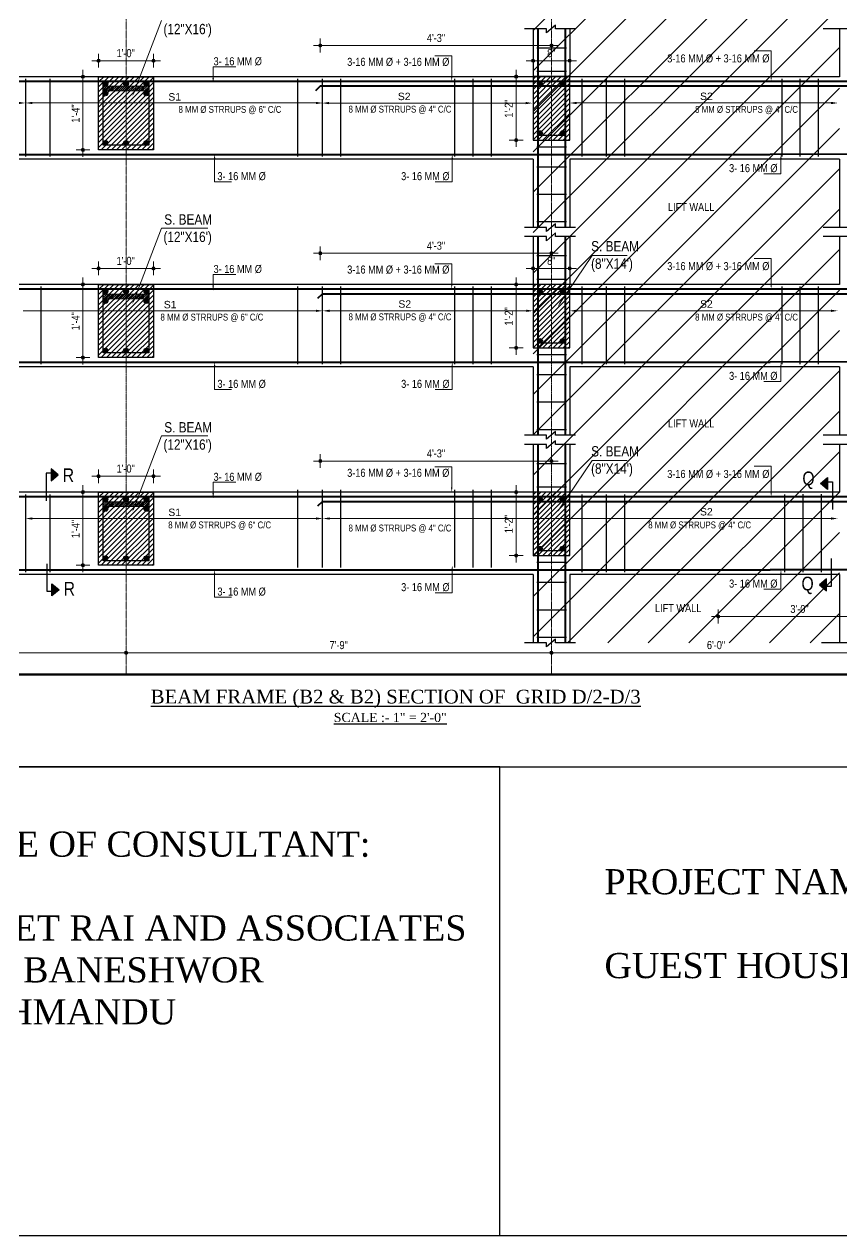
# Model space of a CAD drawing. Header units: inches. Extents: x 57837 to 133168, y 6972 to 27776.
# Drawn here: x 72345 to 73060, y 6972 to 8032 of the extents above; entities that cross this region are included whole.
import ezdxf

# ---------------------------------------------------------------- set-up
doc = ezdxf.new("R2010")
doc.units = ezdxf.units.IN
doc.header["$MEASUREMENT"] = 0
doc.linetypes.add('CENTER', pattern=[2, 1.25, -0.25, 0.25, -0.25])
doc.linetypes.add('CENTER2', pattern=[1.125, 0.75, -0.125, 0.125, -0.125])
for name, color, linetype, lineweight in [('CENTER', 9, 'CENTER', 5), ('DIM', 2, 'Continuous', 13), ('HACTH', 153, 'Continuous', 5), ('ROD', 1, 'Continuous', 40), ('STIRRUPS', 4, 'Continuous', 30)]:
    doc.layers.add(name, color=color, linetype=linetype, lineweight=lineweight)
doc.layers.add('text', color=255, linetype='Continuous')
doc.layers.add('walls', color=32, linetype='Continuous')
doc.styles.add('Arial', font='arial.ttf', dxfattribs={"height": 6.5})
doc.styles.get("Standard").update_dxf_attribs({"font": 'ARIALN.TTF', "height": 7})
doc.styles.add('style1', font='times.ttf', dxfattribs={"height": 8})

msp = doc.modelspace()

# ---------------------------------------------------------------- hatches: boundary and pattern name
at = {"lineweight": 13}
h = msp.add_hatch(color=256, dxfattribs=at)
edge = h.paths.add_edge_path()
edge.add_arc((72604.4, 8013.4), 1.42, 0, 360)
h = msp.add_hatch(color=256, dxfattribs=at)
edge = h.paths.add_edge_path()
edge.add_arc((72806.5, 8013.4), 1.42, 0, 360)
h = msp.add_hatch(color=256, dxfattribs=at)
edge = h.paths.add_edge_path()
edge.add_arc((72410.5, 8000.1), 1.42, 0, 360)
h = msp.add_hatch(color=256, dxfattribs=at)
edge = h.paths.add_edge_path()
edge.add_arc((72458.5, 8000.1), 1.42, 0, 360)
h = msp.add_hatch(color=256, dxfattribs=at)
edge = h.paths.add_edge_path()
edge.add_arc((72790.5, 8000.1), 1.42, 0, 360)
h = msp.add_hatch(color=256, dxfattribs=at)
edge = h.paths.add_edge_path()
edge.add_arc((72822.5, 8000.1), 1.42, 0, 360)
h = msp.add_hatch(color=256, dxfattribs=at)
edge = h.paths.add_edge_path()
edge.add_arc((72396.8, 7986.1), 1.42, 0, 360)
h = msp.add_hatch(color=256, dxfattribs=at)
edge = h.paths.add_edge_path()
edge.add_arc((72775.7, 7986.2), 1.42, 0, 360)
h = msp.add_hatch(color=256, dxfattribs=at)
edge = h.paths.add_edge_path()
edge.add_arc((72775.7, 7986.1), 1.42, 0, 360)
h = msp.add_hatch(color=256, dxfattribs=at)
edge = h.paths.add_edge_path()
edge.add_arc((72775.7, 7986.2), 1.42, 0, 360)
h = msp.add_hatch(color=256, dxfattribs=at)
edge = h.paths.add_edge_path()
edge.add_arc((72775.7, 7930.6), 1.42, 0, 360)
h = msp.add_hatch(color=256, dxfattribs=at)
edge = h.paths.add_edge_path()
edge.add_arc((72775.7, 7930.6), 1.42, 0, 360)
h = msp.add_hatch(color=256, dxfattribs=at)
edge = h.paths.add_edge_path()
edge.add_arc((72775.7, 7930.6), 1.42, 0, 360)
h = msp.add_hatch(color=256, dxfattribs=at)
edge = h.paths.add_edge_path()
edge.add_arc((72396.8, 7922.1), 1.42, 0, 360)
h = msp.add_hatch(color=256, dxfattribs=at)
edge = h.paths.add_edge_path()
edge.add_arc((72604.4, 7831.7), 1.42, 0, 360)
h = msp.add_hatch(color=256, dxfattribs=at)
edge = h.paths.add_edge_path()
edge.add_arc((72806.5, 7831.7), 1.42, 0, 360)
h = msp.add_hatch(color=256, dxfattribs=at)
edge = h.paths.add_edge_path()
edge.add_arc((72410.5, 7818.4), 1.42, 0, 360)
h = msp.add_hatch(color=256, dxfattribs=at)
edge = h.paths.add_edge_path()
edge.add_arc((72458.5, 7818.4), 1.42, 0, 360)
h = msp.add_hatch(color=256, dxfattribs=at)
edge = h.paths.add_edge_path()
edge.add_arc((72790.5, 7818.4), 1.42, 0, 360)
h = msp.add_hatch(color=256, dxfattribs=at)
edge = h.paths.add_edge_path()
edge.add_arc((72822.5, 7818.4), 1.42, 0, 360)
h = msp.add_hatch(color=256, dxfattribs=at)
edge = h.paths.add_edge_path()
edge.add_arc((72396.8, 7804.4), 1.42, 0, 360)
h = msp.add_hatch(color=256, dxfattribs=at)
edge = h.paths.add_edge_path()
edge.add_arc((72775.7, 7804.4), 1.42, 0, 360)
h = msp.add_hatch(color=256, dxfattribs=at)
edge = h.paths.add_edge_path()
edge.add_arc((72775.7, 7804.4), 1.42, 0, 360)
h = msp.add_hatch(color=256, dxfattribs=at)
edge = h.paths.add_edge_path()
edge.add_arc((72775.7, 7748.9), 1.42, 0, 360)
h = msp.add_hatch(color=256, dxfattribs=at)
edge = h.paths.add_edge_path()
edge.add_arc((72775.7, 7748.9), 1.42, 0, 360)
h = msp.add_hatch(color=256, dxfattribs=at)
edge = h.paths.add_edge_path()
edge.add_arc((72396.8, 7740.4), 1.42, 0, 360)
h = msp.add_hatch(color=256, dxfattribs=at)
edge = h.paths.add_edge_path()
edge.add_arc((72604.4, 7649.9), 1.42, 0, 360)
h = msp.add_hatch(color=256, dxfattribs=at)
edge = h.paths.add_edge_path()
edge.add_arc((72806.5, 7649.9), 1.42, 0, 360)
h = msp.add_hatch(color=256, dxfattribs=at)
edge = h.paths.add_edge_path()
edge.add_arc((72410.5, 7636.6), 1.42, 0, 360)
h = msp.add_hatch(color=256, dxfattribs=at)
edge = h.paths.add_edge_path()
edge.add_arc((72458.5, 7636.6), 1.42, 0, 360)
h = msp.add_hatch(color=256, dxfattribs=at)
edge = h.paths.add_edge_path()
edge.add_arc((72396.8, 7622.7), 1.42, 0, 360)
h = msp.add_hatch(color=256, dxfattribs=at)
edge = h.paths.add_edge_path()
edge.add_arc((72775.7, 7622.7), 1.42, 0, 360)
h = msp.add_hatch(color=256, dxfattribs=at)
edge = h.paths.add_edge_path()
edge.add_arc((72775.7, 7622.7), 1.42, 0, 360)
h = msp.add_hatch(color=256, dxfattribs=at)
edge = h.paths.add_edge_path()
edge.add_arc((72775.7, 7567.2), 1.42, 0, 360)
h = msp.add_hatch(color=256, dxfattribs=at)
edge = h.paths.add_edge_path()
edge.add_arc((72775.7, 7567.2), 1.42, 0, 360)
h = msp.add_hatch(color=256, dxfattribs=at)
edge = h.paths.add_edge_path()
edge.add_arc((72396.8, 7558.7), 1.42, 0, 360)
h = msp.add_hatch(color=256, dxfattribs=at)
edge = h.paths.add_edge_path()
edge.add_arc((72952.5, 7513.9), 1.42, 0, 360)
h = msp.add_hatch(color=256, dxfattribs=at)
edge = h.paths.add_edge_path()
edge.add_arc((72434.5, 7482.2), 1.42, 0, 360)
h = msp.add_hatch(color=256, dxfattribs=at)
edge = h.paths.add_edge_path()
edge.add_arc((72434.5, 7482.2), 1.42, 0, 360)
h = msp.add_hatch(color=256, dxfattribs=at)
edge = h.paths.add_edge_path()
edge.add_arc((72806.5, 7482.2), 1.42, 0, 360)
h = msp.add_hatch(color=256, dxfattribs=at)
edge = h.paths.add_edge_path()
edge.add_arc((72806.5, 7482.2), 1.42, 0, 360)
at = {"layer": 'HACTH'}
h = msp.add_hatch(color=1, dxfattribs=at)
edge = h.paths.add_edge_path()
edge.add_arc((72416.5, 7979.9), 2.08, 0, 360)
h = msp.add_hatch(color=1, dxfattribs=at)
edge = h.paths.add_edge_path()
edge.add_arc((72434.5, 7979.9), 2.08, 0, 360)
h = msp.add_hatch(color=1, dxfattribs=at)
edge = h.paths.add_edge_path()
edge.add_arc((72452.4, 7979.9), 2.08, 0, 360)
h = msp.add_hatch(color=1, dxfattribs=at)
edge = h.paths.add_edge_path()
edge.add_arc((72796.5, 7979.8), 2.08, 0, 360)
h = msp.add_hatch(color=1, dxfattribs=at)
edge = h.paths.add_edge_path()
edge.add_arc((72816.4, 7979.9), 2.08, 0, 360)
h = msp.add_hatch(color=1, dxfattribs=at)
edge = h.paths.add_edge_path()
edge.add_arc((72416.5, 7971.5), 2.08, 0, 360)
h = msp.add_hatch(color=1, dxfattribs=at)
edge = h.paths.add_edge_path()
edge.add_arc((72452.4, 7971.5), 2.08, 0, 360)
h = msp.add_hatch(color=1, dxfattribs=at)
edge = h.paths.add_edge_path()
edge.add_arc((72796.5, 7936.7), 2.08, 0, 360)
h = msp.add_hatch(color=1, dxfattribs=at)
edge = h.paths.add_edge_path()
edge.add_arc((72816.4, 7936.7), 2.08, 0, 360)
h = msp.add_hatch(color=1, dxfattribs=at)
edge = h.paths.add_edge_path()
edge.add_arc((72416.5, 7928.2), 2.08, 0, 360)
h = msp.add_hatch(color=1, dxfattribs=at)
edge = h.paths.add_edge_path()
edge.add_arc((72434.5, 7928.2), 2.08, 0, 360)
h = msp.add_hatch(color=1, dxfattribs=at)
edge = h.paths.add_edge_path()
edge.add_arc((72452.4, 7928.2), 2.08, 0, 360)
h = msp.add_hatch(color=1, dxfattribs=at)
edge = h.paths.add_edge_path()
edge.add_arc((72416.5, 7798.1), 2.08, 0, 360)
h = msp.add_hatch(color=1, dxfattribs=at)
edge = h.paths.add_edge_path()
edge.add_arc((72434.5, 7798.1), 2.08, 0, 360)
h = msp.add_hatch(color=1, dxfattribs=at)
edge = h.paths.add_edge_path()
edge.add_arc((72452.4, 7798.1), 2.08, 0, 360)
h = msp.add_hatch(color=1, dxfattribs=at)
edge = h.paths.add_edge_path()
edge.add_arc((72796.5, 7798.1), 2.08, 0, 360)
h = msp.add_hatch(color=1, dxfattribs=at)
edge = h.paths.add_edge_path()
edge.add_arc((72816.4, 7798.1), 2.08, 0, 360)
h = msp.add_hatch(color=1, dxfattribs=at)
edge = h.paths.add_edge_path()
edge.add_arc((72416.5, 7789.8), 2.08, 0, 360)
h = msp.add_hatch(color=1, dxfattribs=at)
edge = h.paths.add_edge_path()
edge.add_arc((72452.4, 7789.8), 2.08, 0, 360)
h = msp.add_hatch(color=1, dxfattribs=at)
edge = h.paths.add_edge_path()
edge.add_arc((72416.5, 7746.5), 2.08, 0, 360)
h = msp.add_hatch(color=1, dxfattribs=at)
edge = h.paths.add_edge_path()
edge.add_arc((72434.5, 7746.5), 2.08, 0, 360)
h = msp.add_hatch(color=1, dxfattribs=at)
edge = h.paths.add_edge_path()
edge.add_arc((72452.4, 7746.5), 2.08, 0, 360)
h = msp.add_hatch(color=1, dxfattribs=at)
edge = h.paths.add_edge_path()
edge.add_arc((72796.5, 7755), 2.08, 0, 360)
h = msp.add_hatch(color=1, dxfattribs=at)
edge = h.paths.add_edge_path()
edge.add_arc((72816.4, 7755), 2.08, 0, 360)
h = msp.add_hatch(color=1, dxfattribs=at)
edge = h.paths.add_edge_path()
edge.add_arc((72416.5, 7616.4), 2.08, 0, 360)
h = msp.add_hatch(color=1, dxfattribs=at)
edge = h.paths.add_edge_path()
edge.add_arc((72416.5, 7608), 2.08, 0, 360)
h = msp.add_hatch(color=1, dxfattribs=at)
edge = h.paths.add_edge_path()
edge.add_arc((72434.5, 7616.4), 2.08, 0, 360)
h = msp.add_hatch(color=1, dxfattribs=at)
edge = h.paths.add_edge_path()
edge.add_arc((72452.4, 7616.4), 2.08, 0, 360)
h = msp.add_hatch(color=1, dxfattribs=at)
edge = h.paths.add_edge_path()
edge.add_arc((72452.4, 7608), 2.08, 0, 360)
h = msp.add_hatch(color=1, dxfattribs=at)
edge = h.paths.add_edge_path()
edge.add_arc((72796.5, 7616.4), 2.08, 0, 360)
h = msp.add_hatch(color=1, dxfattribs=at)
edge = h.paths.add_edge_path()
edge.add_arc((72816.4, 7616.4), 2.08, 0, 360)
h = msp.add_hatch(color=1, dxfattribs=at)
edge = h.paths.add_edge_path()
edge.add_arc((72796.5, 7573.2), 2.08, 0, 360)
h = msp.add_hatch(color=1, dxfattribs=at)
edge = h.paths.add_edge_path()
edge.add_arc((72816.4, 7573.3), 2.08, 0, 360)
h = msp.add_hatch(color=1, dxfattribs=at)
edge = h.paths.add_edge_path()
edge.add_arc((72416.5, 7564.8), 2.08, 0, 360)
h = msp.add_hatch(color=1, dxfattribs=at)
edge = h.paths.add_edge_path()
edge.add_arc((72434.5, 7564.8), 2.08, 0, 360)
h = msp.add_hatch(color=1, dxfattribs=at)
edge = h.paths.add_edge_path()
edge.add_arc((72452.4, 7564.8), 2.08, 0, 360)
at = {"layer": 'text'}
for points in [[(72375.2, 7637.9), (72368.9, 7643.1), (72368.9, 7632.7)], [(73041.8, 7630.3), (73048, 7635.5), (73048, 7625.1)], [(73041, 7541.6), (73047.2, 7536.4), (73047.2, 7546.8)], [(72376, 7537.1), (72369.7, 7531.9), (72369.7, 7542.4)]]:
    msp.add_hatch(color=256, dxfattribs=at).paths.add_polyline_path(points)

# ---------------------------------------------------------------- linework, layer by layer
for p, q in [((72790.5, 8027.9), (72790.5, 7986.1)), ((72822.5, 8027.9), (72822.5, 7986.1)), ((73058.5, 8027.9), (73058.5, 7986.1)), ((73010.6, 7986.1), (72174.5, 7986.1)), ((72410.5, 7986.1), (72458.5, 7986.1)), ((72410.5, 7922.1), (72410.5, 7986.1)), ((72410.5, 7986.1), (72410.5, 7986.1)), ((72410.5, 7981.6), (72415, 7986.1)), ((72410.5, 7977.2), (72419.4, 7986.1)), ((72410.5, 7972.8), (72423.8, 7986.1)), ((72410.5, 7968.4), (72428.2, 7986.1)), ((72410.5, 7964), (72432.6, 7986.1)), ((72410.5, 7959.5), (72437.1, 7986.1)), ((72410.5, 7955.1), (72441.5, 7986.1)), ((72410.5, 7950.7), (72445.9, 7986.1)), ((72410.5, 7946.3), (72450.3, 7986.1)), ((72410.5, 7941.9), (72454.7, 7986.1)), ((72410.5, 7937.4), (72458.5, 7985.4)), ((72410.5, 7933), (72458.5, 7981)), ((72458.5, 7986.1), (72458.5, 7922.1)), ((72822.5, 7986.2), (72790.5, 7986.2)), ((72790.5, 7986.2), (72790.5, 7930.6)), ((72822.5, 7930.6), (72822.5, 7986.2)), ((73058.5, 7986.1), (73010.6, 7986.1)), ((72410.5, 7928.6), (72458.5, 7976.6)), ((72410.5, 7924.2), (72458.5, 7972.2)), ((72412.8, 7922.1), (72458.5, 7967.8)), ((72417.3, 7922.1), (72458.5, 7963.3)), ((72421.7, 7922.1), (72458.5, 7958.9)), ((72426.1, 7922.1), (72458.5, 7954.5)), ((72430.5, 7922.1), (72458.5, 7950.1)), ((72434.9, 7922.1), (72458.5, 7945.7)), ((72439.4, 7922.1), (72458.5, 7941.2)), ((72443.8, 7922.1), (72458.5, 7936.8)), ((72448.2, 7922.1), (72458.5, 7932.4)), ((72452.6, 7922.1), (72458.5, 7928)), ((72790.5, 7930.6), (72822.5, 7930.6)), ((72458.5, 7922.1), (72410.5, 7922.1)), ((72457, 7922.1), (72458.5, 7923.6)), ((72790.5, 7914.1), (72174.5, 7914.1)), ((72790.5, 7914.1), (72790.5, 7854.3)), ((73058.5, 7914.1), (72822.5, 7914.1)), ((72822.5, 7914.1), (72822.5, 7854.3)), ((73058.5, 7914.1), (73058.5, 7854.3)), ((72790.5, 7846.2), (72790.5, 7804.4)), ((72822.5, 7846.2), (72822.5, 7804.4)), ((73058.5, 7846.2), (73058.5, 7804.4)), ((72790.5, 7804.4), (72174.5, 7804.4)), ((72410.5, 7804.4), (72458.5, 7804.4)), ((72410.5, 7740.4), (72410.5, 7804.4)), ((72410.5, 7804.3), (72410.5, 7804.4)), ((72410.5, 7799.9), (72415, 7804.4)), ((72410.5, 7795.5), (72419.4, 7804.4)), ((72410.5, 7791.1), (72423.8, 7804.4)), ((72410.5, 7786.6), (72428.2, 7804.4)), ((72410.5, 7782.2), (72432.6, 7804.4)), ((72410.5, 7777.8), (72437.1, 7804.4)), ((72410.5, 7773.4), (72441.5, 7804.4)), ((72410.5, 7769), (72445.9, 7804.4)), ((72410.5, 7764.5), (72450.3, 7804.4)), ((72410.5, 7760.1), (72454.7, 7804.4)), ((72410.5, 7755.7), (72458.5, 7803.7)), ((72458.5, 7804.4), (72458.5, 7740.4)), ((72822.5, 7804.4), (72790.5, 7804.4)), ((72790.5, 7804.4), (72790.5, 7748.9)), ((73010.6, 7804.4), (72822.5, 7804.4)), ((72822.5, 7748.9), (72822.5, 7804.4)), ((73058.5, 7804.4), (73010.6, 7804.4)), ((72410.5, 7751.3), (72458.5, 7799.3)), ((72410.5, 7746.9), (72458.5, 7794.9)), ((72410.5, 7742.4), (72458.5, 7790.4)), ((72412.8, 7740.4), (72458.5, 7786)), ((72417.3, 7740.4), (72458.5, 7781.6)), ((72421.7, 7740.4), (72458.5, 7777.2)), ((72426.1, 7740.4), (72458.5, 7772.8)), ((72430.5, 7740.4), (72458.5, 7768.3)), ((72434.9, 7740.4), (72458.5, 7763.9)), ((72439.4, 7740.4), (72458.5, 7759.5)), ((72443.8, 7740.4), (72458.5, 7755.1)), ((72448.2, 7740.4), (72458.5, 7750.7)), ((72790.5, 7748.9), (72822.5, 7748.9)), ((72458.5, 7740.4), (72410.5, 7740.4)), ((72452.6, 7740.4), (72458.5, 7746.3)), ((72457, 7740.4), (72458.5, 7741.8)), ((72790.5, 7732.4), (72174.5, 7732.4)), ((72790.5, 7732.4), (72790.5, 7672.6)), ((73058.5, 7732.4), (72822.5, 7732.4)), ((72822.5, 7732.4), (72822.5, 7672.6)), ((73058.5, 7732.4), (73058.5, 7672.6)), ((72790.5, 7664.4), (72790.5, 7622.7)), ((72822.5, 7664.4), (72822.5, 7622.7)), ((73058.5, 7664.4), (73058.5, 7622.7)), ((73010.6, 7622.7), (72174.5, 7622.7)), ((72410.5, 7622.7), (72458.5, 7622.7)), ((72410.5, 7558.7), (72410.5, 7622.7)), ((72410.5, 7622.6), (72410.5, 7622.7)), ((72410.5, 7618.2), (72415, 7622.7)), ((72410.5, 7613.7), (72419.4, 7622.7)), ((72410.5, 7609.3), (72423.8, 7622.7)), ((72410.5, 7604.9), (72428.2, 7622.7)), ((72410.5, 7600.5), (72432.6, 7622.7)), ((72410.5, 7596.1), (72437.1, 7622.7)), ((72410.5, 7591.6), (72441.5, 7622.7)), ((72410.5, 7587.2), (72445.9, 7622.7)), ((72410.5, 7582.8), (72450.3, 7622.7)), ((72410.5, 7578.4), (72454.7, 7622.7)), ((72410.5, 7574), (72458.5, 7622)), ((72458.5, 7622.7), (72458.5, 7558.7)), ((72822.5, 7622.7), (72790.5, 7622.7)), ((72790.5, 7622.7), (72790.5, 7567.2)), ((72822.5, 7567.2), (72822.5, 7622.7)), ((73058.5, 7622.7), (73010.6, 7622.7)), ((72410.5, 7569.6), (72458.5, 7617.6)), ((72410.5, 7565.1), (72458.5, 7613.1)), ((72410.5, 7560.7), (72458.5, 7608.7)), ((72412.8, 7558.7), (72458.5, 7604.3)), ((72417.3, 7558.7), (72458.5, 7599.9)), ((72421.7, 7558.7), (72458.5, 7595.5)), ((72426.1, 7558.7), (72458.5, 7591)), ((72430.5, 7558.7), (72458.5, 7586.6)), ((72434.9, 7558.7), (72458.5, 7582.2)), ((72439.4, 7558.7), (72458.5, 7577.8)), ((72443.8, 7558.7), (72458.5, 7573.4)), ((72448.2, 7558.7), (72458.5, 7568.9)), ((72790.5, 7567.2), (72822.5, 7567.2)), ((72458.5, 7558.7), (72410.5, 7558.7)), ((72452.6, 7558.7), (72458.5, 7564.5)), ((72457, 7558.7), (72458.5, 7560.1)), ((72790.5, 7550.7), (72174.5, 7550.7)), ((72790.5, 7550.7), (72790.5, 7490.8)), ((73058.5, 7550.7), (72822.5, 7550.7)), ((72822.5, 7550.7), (72822.5, 7490.8)), ((73058.5, 7550.7), (73058.5, 7490.8)), ((71677.3, 7382.5), (73844.2, 7382.5)), ((72761.3, 7382.5), (72211.7, 7382.5)), ((72761.3, 6972.2), (72761.3, 7382.5))]:
    msp.add_line(p, q)
at = {"lineweight": 13}
for p, q in [((72610.4, 8013.4), (72598.4, 8013.4)), ((72604.4, 8007.4), (72604.4, 8019.4)), ((72800.5, 8013.4), (72812.5, 8013.4)), ((72806.5, 8019.4), (72806.5, 8007.4)), ((72410.5, 7994.1), (72410.5, 8006.1)), ((72458.5, 8006.1), (72458.5, 7994.1)), ((72790.5, 7994.1), (72790.5, 8006.1)), ((72822.5, 8006.1), (72822.5, 7994.1)), ((72396.8, 7980.1), (72396.8, 7992.1)), ((72416.5, 8000.1), (72404.5, 8000.1)), ((72452.5, 8000.1), (72464.5, 8000.1)), ((72775.7, 7980.2), (72775.7, 7992.2)), ((72775.7, 7980.2), (72775.7, 7992.2)), ((72775.7, 7980.1), (72775.7, 7992.1)), ((72796.5, 8000.1), (72784.5, 8000.1)), ((72816.5, 8000.1), (72828.5, 8000.1)), ((72390.8, 7986.1), (72402.8, 7986.1)), ((72769.7, 7986.2), (72781.7, 7986.2)), ((72769.7, 7986.2), (72781.7, 7986.2)), ((72769.7, 7986.1), (72781.7, 7986.1)), ((72396.8, 7928.1), (72396.8, 7916.1)), ((72781.7, 7930.6), (72769.7, 7930.6)), ((72781.7, 7930.6), (72769.7, 7930.6)), ((72781.7, 7930.6), (72769.7, 7930.6)), ((72775.7, 7936.6), (72775.7, 7924.6)), ((72775.7, 7936.6), (72775.7, 7924.6)), ((72775.7, 7936.6), (72775.7, 7924.6)), ((72402.8, 7922.1), (72390.8, 7922.1)), ((72604.4, 7825.7), (72604.4, 7837.7)), ((72806.5, 7837.7), (72806.5, 7825.7)), ((72410.5, 7812.4), (72410.5, 7824.4)), ((72458.5, 7824.4), (72458.5, 7812.4)), ((72610.4, 7831.7), (72598.4, 7831.7)), ((72790.5, 7812.4), (72790.5, 7824.4)), ((72800.5, 7831.7), (72812.5, 7831.7)), ((72822.5, 7824.4), (72822.5, 7812.4)), ((72416.5, 7818.4), (72404.5, 7818.4)), ((72452.5, 7818.4), (72464.5, 7818.4)), ((72796.5, 7818.4), (72784.5, 7818.4)), ((72816.5, 7818.4), (72828.5, 7818.4)), ((72390.8, 7804.4), (72402.8, 7804.4)), ((72396.8, 7798.4), (72396.8, 7810.4)), ((72769.7, 7804.4), (72781.7, 7804.4)), ((72769.7, 7804.4), (72781.7, 7804.4)), ((72775.7, 7798.4), (72775.7, 7810.4)), ((72775.7, 7798.4), (72775.7, 7810.4)), ((72781.7, 7748.9), (72769.7, 7748.9)), ((72781.7, 7748.9), (72769.7, 7748.9)), ((72775.7, 7754.9), (72775.7, 7742.9)), ((72775.7, 7754.9), (72775.7, 7742.9)), ((72402.8, 7740.4), (72390.8, 7740.4)), ((72396.8, 7746.4), (72396.8, 7734.4)), ((72604.4, 7643.9), (72604.4, 7655.9)), ((72806.5, 7655.9), (72806.5, 7643.9)), ((72410.5, 7630.6), (72410.5, 7642.6)), ((72458.5, 7642.6), (72458.5, 7630.6)), ((72610.4, 7649.9), (72598.4, 7649.9)), ((72800.5, 7649.9), (72812.5, 7649.9)), ((72416.5, 7636.6), (72404.5, 7636.6)), ((72452.5, 7636.6), (72464.5, 7636.6)), ((72390.8, 7622.7), (72402.8, 7622.7)), ((72396.8, 7616.7), (72396.8, 7628.7)), ((72769.7, 7622.7), (72781.7, 7622.7)), ((72769.7, 7622.7), (72781.7, 7622.7)), ((72775.7, 7616.7), (72775.7, 7628.7)), ((72775.7, 7616.7), (72775.7, 7628.7)), ((72781.7, 7567.2), (72769.7, 7567.2)), ((72781.7, 7567.2), (72769.7, 7567.2)), ((72775.7, 7573.2), (72775.7, 7561.2)), ((72775.7, 7573.2), (72775.7, 7561.2)), ((72402.8, 7558.7), (72390.8, 7558.7)), ((72396.8, 7564.7), (72396.8, 7552.7)), ((72952.5, 7507.9), (72952.5, 7519.9)), ((72958.5, 7513.9), (72946.5, 7513.9)), ((72440.5, 7482.2), (72428.5, 7482.2)), ((72428.5, 7482.2), (72440.5, 7482.2)), ((72434.5, 7476.2), (72434.5, 7488.2)), ((72434.5, 7488.2), (72434.5, 7476.2)), ((72812.5, 7482.2), (72800.5, 7482.2)), ((72800.5, 7482.2), (72812.5, 7482.2)), ((72806.5, 7476.2), (72806.5, 7488.2)), ((72806.5, 7488.2), (72806.5, 7476.2))]:
    msp.add_line(p, q, dxfattribs=at)
at = {"color": 6, "lineweight": 53}
msp.add_line((71991.8, 7463.1), (73413.8, 7463.1), dxfattribs=at)
at = {"color": 1}
msp.add_line((73844.2, 6972.2), (71677.3, 6972.2), dxfattribs=at)
at = {"lineweight": 13}
for centre in [(72604.4, 8013.4), (72806.5, 8013.4), (72410.5, 8000.1), (72458.5, 8000.1), (72790.5, 8000.1), (72822.5, 8000.1), (72396.8, 7986.1), (72775.7, 7986.2), (72775.7, 7986.1), (72775.7, 7986.2), (72775.7, 7930.6), (72775.7, 7930.6), (72775.7, 7930.6), (72396.8, 7922.1), (72604.4, 7831.7), (72806.5, 7831.7), (72410.5, 7818.4), (72458.5, 7818.4), (72790.5, 7818.4), (72822.5, 7818.4), (72396.8, 7804.4), (72775.7, 7804.4), (72775.7, 7804.4), (72775.7, 7748.9), (72775.7, 7748.9), (72396.8, 7740.4), (72604.4, 7649.9), (72806.5, 7649.9), (72410.5, 7636.6), (72458.5, 7636.6), (72396.8, 7622.7), (72775.7, 7622.7), (72775.7, 7622.7), (72775.7, 7567.2), (72775.7, 7567.2), (72396.8, 7558.7), (72952.5, 7513.9), (72434.5, 7482.2), (72434.5, 7482.2), (72806.5, 7482.2), (72806.5, 7482.2)]:
    msp.add_circle(centre, 1.42, dxfattribs=at)
at = {"layer": 'CENTER', "linetype": 'CENTER2', "lineweight": 5}
for p, q in [((72806.5, 7463.1), (72806.5, 8951.3)), ((72806.5, 7463.1), (72806.5, 8951.3)), ((72434.5, 8933.1), (72434.5, 7463.1))]:
    msp.add_line(p, q, dxfattribs=at)
at = {"layer": 'DIM', "lineweight": 13}
for p, q in [((72441.5, 7972.8), (72465.6, 8035.4)), ((72510.7, 7985), (72510.7, 7994.8)), ((72510.7, 7994.8), (72530.6, 7994.8)), ((72441.5, 7791), (72465.6, 7853.7)), ((72465.6, 7853.7), (72506.1, 7853.7)), ((72814.3, 7788.3), (72842.2, 7829.8)), ((72842.2, 7829.8), (72872.7, 7829.8)), ((72510.7, 7803.3), (72510.7, 7813)), ((72510.7, 7813), (72530.6, 7813)), ((72441.5, 7609.3), (72465.6, 7672)), ((72465.6, 7672), (72506.1, 7672)), ((72814.3, 7608.9), (72842.2, 7650.5)), ((72842.2, 7650.5), (72872.7, 7650.5)), ((72510.7, 7621.6), (72510.7, 7631.3)), ((72510.7, 7631.3), (72530.6, 7631.3))]:
    msp.add_line(p, q, dxfattribs=at)
at = {"layer": 'DIM'}
for p, q in [((72608.4, 8013.4), (72802.5, 8013.4)), ((72414.5, 8000.1), (72454.5, 8000.1)), ((72794.5, 8000.1), (72818.5, 8000.1)), ((72396.8, 7982.1), (72396.8, 7926.1)), ((72775.7, 7982.2), (72775.7, 7934.6)), ((72775.7, 7982.2), (72775.7, 7934.6)), ((72775.7, 7982.1), (72775.7, 7934.6)), ((72608.4, 7831.7), (72802.5, 7831.7)), ((72414.5, 7818.4), (72454.5, 7818.4)), ((72794.5, 7818.4), (72818.5, 7818.4)), ((72396.8, 7800.4), (72396.8, 7744.4)), ((72775.7, 7800.4), (72775.7, 7752.9)), ((72775.7, 7800.4), (72775.7, 7752.9)), ((72608.4, 7649.9), (72802.5, 7649.9)), ((72414.5, 7636.6), (72454.5, 7636.6)), ((72396.8, 7618.7), (72396.8, 7562.7)), ((72775.7, 7618.7), (72775.7, 7571.2)), ((72775.7, 7618.7), (72775.7, 7571.2)), ((73090.5, 7513.9), (72956.5, 7513.9)), ((72142.5, 7482.2), (72430.5, 7482.2)), ((72438.5, 7482.2), (72802.5, 7482.2)), ((73090.5, 7482.2), (72810.5, 7482.2))]:
    msp.add_line(p, q, dxfattribs=at)
at = {"layer": 'DIM', "ltscale": 3}
for p, q in [((72719.3, 8004.3), (72704.5, 8004.3)), ((72719.3, 7986.3), (72719.3, 8004.3)), ((73007.3, 7914.2), (73007.3, 7901.2)), ((73007.3, 7901.2), (72992.4, 7901.2)), ((72719.3, 7822.5), (72704.5, 7822.5)), ((72719.3, 7804.5), (72719.3, 7822.5)), ((73007.3, 7732.4), (73007.3, 7719.4)), ((73007.3, 7719.4), (72992.4, 7719.4)), ((72719.3, 7644.8), (72704.5, 7644.8)), ((72719.3, 7626.8), (72719.3, 7644.8)), ((73007.3, 7550.7), (73007.3, 7537.7)), ((73007.3, 7537.7), (72992.4, 7537.7))]:
    msp.add_line(p, q, dxfattribs=at)
at = {"layer": 'DIM', "ltscale": 3, "extrusion": (0, 0, -1)}
for p, q in [((72998.7, 8008.8), (72983.9, 8008.8)), ((72998.7, 7986.3), (72998.7, 8008.8)), ((72511.9, 7914.2), (72511.9, 7894.2)), ((72719.8, 7914.2), (72719.8, 7894.2)), ((72511.9, 7894.2), (72526.8, 7894.2)), ((72719.8, 7894.2), (72704.9, 7894.2)), ((72998.7, 7827), (72983.9, 7827)), ((72998.7, 7804.5), (72998.7, 7827)), ((72511.9, 7732.4), (72511.9, 7712.4)), ((72719.8, 7732.4), (72719.8, 7712.4)), ((72511.9, 7712.4), (72526.8, 7712.4)), ((72719.8, 7712.4), (72704.9, 7712.4)), ((72998.7, 7645.3), (72983.9, 7645.3)), ((72998.7, 7622.8), (72998.7, 7645.3)), ((72511.9, 7550.7), (72511.9, 7530.7)), ((72719.8, 7554.7), (72719.8, 7534.7)), ((72511.9, 7530.7), (72526.8, 7530.7)), ((72719.8, 7534.7), (72704.9, 7534.7))]:
    msp.add_line(p, q, dxfattribs=at)
at = {"layer": 'DIM', "lineweight": 9}
for p, q in [((72600.5, 7963.1), (72352.5, 7963.1)), ((72784, 7963), (72612, 7963)), ((73051.1, 7963.1), (72828.5, 7963.1)), ((72600.5, 7781.3), (72344.5, 7781.3)), ((72784.5, 7781.3), (72612.5, 7781.3)), ((73051.1, 7781.3), (72828.5, 7781.3)), ((72600.5, 7599.6), (72352.5, 7599.6)), ((73051.1, 7599.6), (72612.5, 7599.6))]:
    msp.add_line(p, q, dxfattribs=at)
at = {"layer": 'DIM', "lineweight": 13}
for points in [[(72511.4, 7985), (72510.7, 7981), (72510, 7985)], [(72442.1, 7972.5), (72440.1, 7969), (72440.9, 7973)], [(72511.4, 7803.3), (72510.7, 7799.3), (72510, 7803.3)], [(72442.1, 7790.8), (72440.1, 7787.3), (72440.9, 7791.3)], [(72814.8, 7787.9), (72812.1, 7784.9), (72813.7, 7788.6)], [(72511.4, 7621.6), (72510.7, 7617.6), (72510, 7621.6)], [(72442.1, 7609.1), (72440.1, 7605.6), (72440.9, 7609.5)], [(72814.8, 7608.5), (72812.1, 7605.6), (72813.7, 7609.3)]]:
    msp.add_solid(points, dxfattribs=at)
at = {"layer": 'DIM', "ltscale": 3}
for points in [[(72720, 7986.3), (72719.3, 7982.3), (72718.7, 7986.3)], [(73006.6, 7914.2), (73007.3, 7918.2), (73007.9, 7914.2)], [(72720, 7804.5), (72719.3, 7800.5), (72718.7, 7804.5)], [(73006.6, 7732.4), (73007.3, 7736.4), (73007.9, 7732.4)], [(72720, 7626.8), (72719.3, 7622.8), (72718.7, 7626.8)], [(73006.6, 7550.7), (73007.3, 7554.7), (73007.9, 7550.7)]]:
    msp.add_solid(points, dxfattribs=at)
at = {"layer": 'DIM', "ltscale": 3, "extrusion": (0, 0, -1)}
for points in [[(-72998, 7986.3), (-72998.7, 7982.3), (-72999.4, 7986.3)], [(-72512.6, 7914.2), (-72512, 7918.2), (-72511.3, 7914.2)], [(-72720.4, 7914.2), (-72719.8, 7918.2), (-72719.1, 7914.2)], [(-72998, 7804.5), (-72998.7, 7800.5), (-72999.4, 7804.5)], [(-72512.6, 7732.4), (-72512, 7736.4), (-72511.3, 7732.4)], [(-72720.4, 7732.4), (-72719.8, 7736.4), (-72719.1, 7732.4)], [(-72998, 7622.8), (-72998.7, 7618.8), (-72999.4, 7622.8)], [(-72720.4, 7554.7), (-72719.8, 7558.7), (-72719.1, 7554.7)], [(-72512.6, 7550.7), (-72512, 7554.7), (-72511.3, 7550.7)]]:
    msp.add_solid(points, dxfattribs=at)
at = {"layer": 'DIM'}
for points in [[(72340.5, 7964.1), (72340.5, 7962.1), (72346.5, 7963.1)], [(72352.5, 7964.1), (72352.5, 7962.1), (72346.5, 7963.1)], [(72600.5, 7964.1), (72600.5, 7962.1), (72606.5, 7963.1)], [(72612, 7964), (72612, 7962), (72606, 7963)], [(72784, 7964), (72784, 7962), (72790, 7963)], [(72828.5, 7964.1), (72828.5, 7962.1), (72822.5, 7963.1)], [(73051.1, 7964.1), (73051.1, 7962.1), (73057.1, 7963.1)], [(72600.5, 7782.3), (72600.5, 7780.3), (72606.5, 7781.3)], [(72612.5, 7782.3), (72612.5, 7780.3), (72606.5, 7781.3)], [(72784.5, 7782.3), (72784.5, 7780.3), (72790.5, 7781.3)], [(72828.5, 7782.3), (72828.5, 7780.3), (72822.5, 7781.3)], [(73051.1, 7782.3), (73051.1, 7780.3), (73057.1, 7781.3)], [(72352.5, 7600.6), (72352.5, 7598.6), (72346.5, 7599.6)], [(72600.5, 7600.6), (72600.5, 7598.6), (72606.5, 7599.6)], [(72612.5, 7600.6), (72612.5, 7598.6), (72606.5, 7599.6)], [(73051.1, 7600.6), (73051.1, 7598.6), (73057.1, 7599.6)]]:
    msp.add_solid(points, dxfattribs=at)
at = {"layer": 'HACTH'}
for p, q in [((72790.5, 8026.4), (73058.5, 8294.4)), ((72790.5, 7991.1), (73058.5, 8259.1)), ((72790.5, 7955.7), (73058.5, 8223.7)), ((72790.5, 7920.4), (73058.5, 8188.4)), ((72790.5, 7885), (73058.5, 8153)), ((72790.5, 7849.7), (73058.5, 8117.7)), ((72790.5, 7814.3), (73058.5, 8082.3)), ((72790.5, 7778.9), (73058.5, 8046.9)), ((72790.5, 7743.6), (73058.5, 8011.6)), ((72790.5, 7983.8), (72792.8, 7986.2)), ((72790.5, 7979.4), (72797.2, 7986.2)), ((72790.5, 7975), (72801.6, 7986.2)), ((72790.5, 7970.6), (72806.1, 7986.2)), ((72790.5, 7966.1), (72810.5, 7986.2)), ((72790.5, 7961.7), (72814.9, 7986.2)), ((72790.5, 7957.3), (72819.3, 7986.2)), ((72790.5, 7952.9), (72822.5, 7984.9)), ((72790.5, 7948.5), (72822.5, 7980.5)), ((72454.6, 7977.8), (72414.5, 7977.8)), ((72414.5, 7977.8), (72414.5, 7973.6)), ((72414.5, 7976.4), (72415.8, 7977.8)), ((72414.5, 7974.6), (72417.6, 7977.8)), ((72414.5, 7973.6), (72454.6, 7973.6)), ((72415.2, 7973.6), (72419.4, 7977.8)), ((72416.9, 7973.6), (72421.1, 7977.8)), ((72418.7, 7973.6), (72422.9, 7977.8)), ((72420.5, 7973.6), (72424.7, 7977.8)), ((72422.2, 7973.6), (72426.4, 7977.8)), ((72424, 7973.6), (72428.2, 7977.8)), ((72425.8, 7973.6), (72430, 7977.8)), ((72427.5, 7973.6), (72431.7, 7977.8)), ((72429.3, 7973.6), (72433.5, 7977.8)), ((72431.1, 7973.6), (72435.3, 7977.8)), ((72432.8, 7973.6), (72437, 7977.8)), ((72434.6, 7973.6), (72438.8, 7977.8)), ((72436.4, 7973.6), (72440.6, 7977.8)), ((72438.1, 7973.6), (72442.3, 7977.8)), ((72439.9, 7973.6), (72444.1, 7977.8)), ((72441.7, 7973.6), (72445.9, 7977.8)), ((72443.4, 7973.6), (72447.6, 7977.8)), ((72445.2, 7973.6), (72449.4, 7977.8)), ((72447, 7973.6), (72451.2, 7977.8)), ((72448.7, 7973.6), (72452.9, 7977.8)), ((72450.5, 7973.6), (72454.6, 7977.6)), ((72452.3, 7973.6), (72454.6, 7975.9)), ((72454, 7973.6), (72454.6, 7974.1)), ((72454.6, 7973.6), (72454.6, 7977.8)), ((72790.5, 7708.2), (73058.5, 7976.2)), ((72790.5, 7944), (72822.5, 7976)), ((72790.5, 7939.6), (72822.5, 7971.6)), ((72790.5, 7935.2), (72822.5, 7967.2)), ((72790.5, 7930.8), (72822.5, 7962.8)), ((72794.7, 7930.6), (72822.5, 7958.4)), ((72799.1, 7930.6), (72822.5, 7953.9)), ((72803.6, 7930.6), (72822.5, 7949.5)), ((72790.5, 7672.9), (73058.5, 7940.9)), ((72808, 7930.6), (72822.5, 7945.1)), ((72812.4, 7930.6), (72822.5, 7940.7)), ((72816.8, 7930.6), (72822.5, 7936.3)), ((72821.2, 7930.6), (72822.5, 7931.8)), ((72790.5, 7637.5), (73058.5, 7905.5)), ((72790.5, 7602.2), (73058.5, 7870.2)), ((72790.5, 7566.8), (73058.5, 7834.8)), ((72790.5, 7802.1), (72792.8, 7804.4)), ((72790.5, 7797.7), (72797.2, 7804.4)), ((72790.5, 7793.2), (72801.6, 7804.4)), ((72790.5, 7788.8), (72806.1, 7804.4)), ((72790.5, 7784.4), (72810.5, 7804.4)), ((72790.5, 7780), (72814.9, 7804.4)), ((72790.5, 7775.6), (72819.3, 7804.4)), ((72790.5, 7771.1), (72822.5, 7803.1)), ((72454.6, 7796), (72414.5, 7796)), ((72414.5, 7796), (72414.5, 7791.8)), ((72414.5, 7794.7), (72415.8, 7796)), ((72414.5, 7792.9), (72417.6, 7796)), ((72414.5, 7791.8), (72454.6, 7791.8)), ((72415.2, 7791.8), (72419.4, 7796)), ((72416.9, 7791.8), (72421.1, 7796)), ((72418.7, 7791.8), (72422.9, 7796)), ((72420.5, 7791.8), (72424.7, 7796)), ((72422.2, 7791.8), (72426.4, 7796)), ((72424, 7791.8), (72428.2, 7796)), ((72425.8, 7791.8), (72430, 7796)), ((72427.5, 7791.8), (72431.7, 7796)), ((72429.3, 7791.8), (72433.5, 7796)), ((72431.1, 7791.8), (72435.3, 7796)), ((72432.8, 7791.8), (72437, 7796)), ((72434.6, 7791.8), (72438.8, 7796)), ((72436.4, 7791.8), (72440.6, 7796)), ((72438.1, 7791.8), (72442.3, 7796)), ((72439.9, 7791.8), (72444.1, 7796)), ((72441.7, 7791.8), (72445.9, 7796)), ((72443.4, 7791.8), (72447.6, 7796)), ((72445.2, 7791.8), (72449.4, 7796)), ((72447, 7791.8), (72451.2, 7796)), ((72448.7, 7791.8), (72452.9, 7796)), ((72450.5, 7791.8), (72454.6, 7795.9)), ((72452.3, 7791.8), (72454.6, 7794.1)), ((72454, 7791.8), (72454.6, 7792.4)), ((72454.6, 7791.8), (72454.6, 7796)), ((72790.5, 7531.5), (73058.5, 7799.5)), ((72790.5, 7766.7), (72822.5, 7798.7)), ((72790.5, 7762.3), (72822.5, 7794.3)), ((72790.5, 7757.9), (72822.5, 7789.9)), ((72790.5, 7753.5), (72822.5, 7785.5)), ((72790.5, 7749), (72822.5, 7781)), ((72794.7, 7748.9), (72822.5, 7776.6)), ((72799.1, 7748.9), (72822.5, 7772.2)), ((72790.5, 7496.1), (73058.5, 7764.1)), ((72803.6, 7748.9), (72822.5, 7767.8)), ((72808, 7748.9), (72822.5, 7763.4)), ((72812.4, 7748.9), (72822.5, 7758.9)), ((72816.8, 7748.9), (72822.5, 7754.5)), ((72821.2, 7748.9), (72822.5, 7750.1)), ((72820.5, 7490.8), (73058.5, 7728.8)), ((72855.9, 7490.8), (73058.5, 7693.4)), ((72891.2, 7490.8), (73058.5, 7658)), ((72790.5, 7620.3), (72792.8, 7622.7)), ((72790.5, 7615.9), (72797.2, 7622.7)), ((72790.5, 7611.5), (72801.6, 7622.7)), ((72790.5, 7607.1), (72806.1, 7622.7)), ((72790.5, 7602.7), (72810.5, 7622.7)), ((72790.5, 7598.2), (72814.9, 7622.7)), ((72790.5, 7593.8), (72819.3, 7622.7)), ((72790.5, 7589.4), (72822.5, 7621.4)), ((72926.6, 7490.8), (73058.5, 7622.7)), ((72454.6, 7614.3), (72414.5, 7614.3)), ((72414.5, 7614.3), (72414.5, 7610.1)), ((72414.5, 7612.9), (72415.8, 7614.3)), ((72414.5, 7611.2), (72417.6, 7614.3)), ((72414.5, 7610.1), (72454.6, 7610.1)), ((72415.2, 7610.1), (72419.4, 7614.3)), ((72416.9, 7610.1), (72421.1, 7614.3)), ((72418.7, 7610.1), (72422.9, 7614.3)), ((72420.5, 7610.1), (72424.7, 7614.3)), ((72422.2, 7610.1), (72426.4, 7614.3)), ((72424, 7610.1), (72428.2, 7614.3)), ((72425.8, 7610.1), (72430, 7614.3)), ((72427.5, 7610.1), (72431.7, 7614.3)), ((72429.3, 7610.1), (72433.5, 7614.3)), ((72431.1, 7610.1), (72435.3, 7614.3)), ((72432.8, 7610.1), (72437, 7614.3)), ((72434.6, 7610.1), (72438.8, 7614.3)), ((72436.4, 7610.1), (72440.6, 7614.3)), ((72438.1, 7610.1), (72442.3, 7614.3)), ((72439.9, 7610.1), (72444.1, 7614.3)), ((72441.7, 7610.1), (72445.9, 7614.3)), ((72443.4, 7610.1), (72447.6, 7614.3)), ((72445.2, 7610.1), (72449.4, 7614.3)), ((72447, 7610.1), (72451.2, 7614.3)), ((72448.7, 7610.1), (72452.9, 7614.3)), ((72450.5, 7610.1), (72454.6, 7614.2)), ((72452.3, 7610.1), (72454.6, 7612.4)), ((72454, 7610.1), (72454.6, 7610.6)), ((72454.6, 7610.1), (72454.6, 7614.3)), ((72790.5, 7585), (72822.5, 7617)), ((72790.5, 7580.6), (72822.5, 7612.6)), ((72790.5, 7576.2), (72822.5, 7608.2)), ((72790.5, 7571.7), (72822.5, 7603.7)), ((72790.5, 7567.3), (72822.5, 7599.3)), ((72794.7, 7567.2), (72822.5, 7594.9)), ((72799.1, 7567.2), (72822.5, 7590.5)), ((72803.6, 7567.2), (72822.5, 7586.1)), ((72808, 7567.2), (72822.5, 7581.6)), ((72961.9, 7490.8), (73058.5, 7587.3)), ((72812.4, 7567.2), (72822.5, 7577.2)), ((72816.8, 7567.2), (72822.5, 7572.8)), ((72821.2, 7567.2), (72822.5, 7568.4)), ((72997.3, 7490.8), (73058.5, 7552)), ((73032.7, 7490.8), (73058.5, 7516.6))]:
    msp.add_line(p, q, dxfattribs=at)
at = {"layer": 'ROD'}
for p, q in [((72794.5, 8027.9), (72794.5, 7854.3)), ((72818.5, 8027.9), (72818.5, 7854.3)), ((73120.7, 7981.9), (72130.5, 7981.9)), ((72604.2, 7977.7), (72600.1, 7973.8)), ((73120.7, 7977.7), (72604.2, 7977.7)), ((72138.5, 7918.1), (72997.9, 7918.1)), ((73123.7, 7918.3), (72997.9, 7918.1)), ((72794.5, 7846.2), (72794.5, 7672.6)), ((72818.5, 7846.2), (72818.5, 7672.6)), ((73120.7, 7800.2), (72130.5, 7800.2)), ((72606, 7796), (72601.9, 7792.1)), ((73120.7, 7796), (72606, 7796)), ((73123.7, 7736.6), (72997.9, 7736.4)), ((72138.5, 7736.4), (72997.9, 7736.4)), ((72794.5, 7664.4), (72794.5, 7490.8)), ((72818.5, 7664.4), (72818.5, 7490.8)), ((73094.5, 7618.5), (72130.5, 7618.5)), ((72606, 7614.3), (72601.9, 7610.4)), ((73094.5, 7614.3), (72606, 7614.3)), ((72138.5, 7554.7), (72997.9, 7554.7)), ((73124, 7554.8), (72997.9, 7554.7))]:
    msp.add_line(p, q, dxfattribs=at)
at = {"layer": 'STIRRUPS'}
for p, q in [((72793.7, 8011.3), (72819.7, 8011.3)), ((72346.5, 7984.2), (72346.5, 7916.2)), ((72346.5, 7984.2), (72346.5, 7916.2)), ((72367.9, 7984.2), (72367.9, 7916.2)), ((72367.9, 7984.2), (72367.9, 7916.2)), ((72414.5, 7981.9), (72454.5, 7981.9)), ((72414.5, 7926.1), (72414.5, 7981.9)), ((72454.5, 7981.9), (72454.5, 7926.1)), ((72584.5, 7984.2), (72584.5, 7916.2)), ((72584.5, 7984.2), (72584.5, 7916.2)), ((72606, 7984.2), (72606, 7916.2)), ((72606, 7984.2), (72606, 7916.2)), ((72622, 7984.2), (72622, 7916.2)), ((72721.9, 7984.2), (72721.9, 7916.2)), ((72737.9, 7984.2), (72737.9, 7916.2)), ((72753.9, 7984.2), (72753.9, 7916.3)), ((72753.9, 7984.2), (72753.9, 7916.3)), ((72793.7, 7990.8), (72819.7, 7990.8)), ((72794.5, 7981.9), (72818.5, 7981.9)), ((72794.5, 7934.6), (72794.5, 7981.9)), ((72818.5, 7981.9), (72818.5, 7934.6)), ((72833, 7984.2), (72833, 7916.2)), ((72833, 7984.2), (72833, 7916.2)), ((72854.5, 7984.2), (72854.5, 7916.2)), ((72854.5, 7984.2), (72854.5, 7916.2)), ((72870.5, 7984.2), (72870.5, 7916.2)), ((73007.9, 7984.2), (73007.9, 7916.2)), ((73023.9, 7984.2), (73023.9, 7916.2)), ((73039.9, 7984.2), (73039.9, 7916.2)), ((72818.5, 7934.6), (72794.5, 7934.6)), ((72454.5, 7926.1), (72414.5, 7926.1)), ((72793.7, 7924.8), (72819.7, 7924.8)), ((72793.7, 7907.3), (72819.7, 7907.3)), ((72793.7, 7883.3), (72819.7, 7883.3)), ((72793.7, 7859.3), (72819.7, 7859.3)), ((72793.7, 7829.6), (72819.7, 7829.6)), ((72359.9, 7802.5), (72359.9, 7734.5)), ((72359.9, 7802.5), (72359.9, 7734.5)), ((72414.5, 7800.2), (72454.5, 7800.2)), ((72414.5, 7744.4), (72414.5, 7800.2)), ((72454.5, 7800.2), (72454.5, 7744.4)), ((72584.5, 7802.5), (72584.5, 7734.5)), ((72584.5, 7802.5), (72584.5, 7734.5)), ((72606, 7802.5), (72606, 7734.5)), ((72606, 7802.5), (72606, 7734.5)), ((72622, 7802.5), (72622, 7734.5)), ((72721.9, 7802.5), (72721.9, 7734.5)), ((72737.9, 7802.5), (72737.9, 7734.5)), ((72753.9, 7802.5), (72753.9, 7734.6)), ((72753.9, 7802.5), (72753.9, 7734.6)), ((72793.7, 7809.1), (72819.7, 7809.1)), ((72794.5, 7800.2), (72818.5, 7800.2)), ((72794.5, 7752.9), (72794.5, 7800.2)), ((72818.5, 7800.2), (72818.5, 7752.9)), ((72833, 7802.5), (72833, 7734.5)), ((72833, 7802.5), (72833, 7734.5)), ((72854.5, 7802.5), (72854.5, 7734.5)), ((72854.5, 7802.5), (72854.5, 7734.5)), ((72870.5, 7802.5), (72870.5, 7734.5)), ((73007.9, 7802.5), (73007.9, 7734.5)), ((73023.9, 7802.5), (73023.9, 7734.5)), ((73039.9, 7802.5), (73039.9, 7734.5)), ((72818.5, 7752.9), (72794.5, 7752.9)), ((72454.5, 7744.4), (72414.5, 7744.4)), ((72793.7, 7743.1), (72819.7, 7743.1)), ((72793.7, 7725.6), (72819.7, 7725.6)), ((72793.7, 7701.6), (72819.7, 7701.6)), ((72793.7, 7677.6), (72819.7, 7677.6)), ((72793.7, 7647.8), (72819.7, 7647.8)), ((72346.5, 7620.7), (72346.5, 7552.7)), ((72346.5, 7620.7), (72346.5, 7552.7)), ((72367.9, 7620.7), (72367.9, 7552.7)), ((72367.9, 7620.7), (72367.9, 7552.7)), ((72584.5, 7624.7), (72584.5, 7556.7)), ((72584.5, 7624.7), (72584.5, 7556.7)), ((72606, 7624.7), (72606, 7556.7)), ((72606, 7624.7), (72606, 7556.7)), ((72622, 7624.7), (72622, 7556.7)), ((72721.9, 7624.7), (72721.9, 7556.7)), ((72737.9, 7624.7), (72737.9, 7556.7)), ((72753.9, 7624.7), (72753.9, 7556.9)), ((72753.9, 7624.7), (72753.9, 7556.9)), ((72793.7, 7627.3), (72819.7, 7627.3)), ((72833, 7620.7), (72833, 7552.7)), ((72833, 7620.7), (72833, 7552.7)), ((72854.5, 7620.7), (72854.5, 7552.7)), ((72854.5, 7620.7), (72854.5, 7552.7)), ((72870.5, 7620.7), (72870.5, 7552.7)), ((73010.4, 7620.7), (73010.4, 7552.7)), ((73026.4, 7620.8), (73026.4, 7552.8)), ((73042.4, 7620.8), (73042.4, 7552.8)), ((72414.5, 7618.5), (72454.5, 7618.5)), ((72414.5, 7562.7), (72414.5, 7618.5)), ((72454.5, 7618.5), (72454.5, 7562.7)), ((72794.5, 7618.5), (72818.5, 7618.5)), ((72794.5, 7571.2), (72794.5, 7618.5)), ((72818.5, 7618.5), (72818.5, 7571.2)), ((72818.5, 7571.2), (72794.5, 7571.2)), ((72454.5, 7562.7), (72414.5, 7562.7)), ((72793.7, 7561.3), (72819.7, 7561.3)), ((72793.7, 7543.8), (72819.7, 7543.8)), ((72793.7, 7519.8), (72819.7, 7519.8)), ((72793.7, 7495.8), (72819.7, 7495.8))]:
    msp.add_line(p, q, dxfattribs=at)
at = {"layer": 'STIRRUPS', "color": 1}
for centre in [(72416.5, 7979.9), (72434.5, 7979.9), (72452.4, 7979.9), (72796.5, 7979.8), (72816.4, 7979.9), (72416.5, 7971.5), (72452.4, 7971.5), (72796.5, 7936.7), (72816.4, 7936.7), (72416.5, 7928.2), (72434.5, 7928.2), (72452.4, 7928.2), (72416.5, 7798.1), (72434.5, 7798.1), (72452.4, 7798.1), (72796.5, 7798.1), (72816.4, 7798.1), (72416.5, 7789.8), (72452.4, 7789.8), (72416.5, 7746.5), (72434.5, 7746.5), (72452.4, 7746.5), (72796.5, 7755), (72816.4, 7755), (72416.5, 7616.4), (72416.5, 7608), (72434.5, 7616.4), (72452.4, 7616.4), (72452.4, 7608), (72796.5, 7616.4), (72816.4, 7616.4), (72796.5, 7573.2), (72816.4, 7573.3), (72416.5, 7564.8), (72434.5, 7564.8), (72452.4, 7564.8)]:
    msp.add_circle(centre, 2.08, dxfattribs=at)
at = {"layer": 'text'}
for p, q in [((72375.2, 7637.9), (72368.9, 7643.1)), ((72368.9, 7643.1), (72368.9, 7632.7)), ((72366.7, 7639.3), (72364.7, 7639.3)), ((72364.7, 7639.3), (72364.7, 7615.1)), ((72368.9, 7639.3), (72366.7, 7639.3)), ((72368.9, 7632.7), (72375.2, 7637.9)), ((73041.8, 7630.3), (73048, 7635.5)), ((73048, 7635.5), (73048, 7625.1)), ((73048, 7631.7), (73050.3, 7631.7)), ((73050.3, 7631.7), (73052.3, 7631.7)), ((73052.3, 7631.7), (73052.3, 7607.4)), ((73048, 7625.1), (73041.8, 7630.3)), ((72365.5, 7535.8), (72365.5, 7560)), ((73051.5, 7540.3), (73051.5, 7564.5)), ((73047.2, 7546.8), (73041, 7541.6)), ((73047.2, 7536.4), (73047.2, 7546.8)), ((72367.5, 7535.8), (72365.5, 7535.8)), ((72369.7, 7535.8), (72367.5, 7535.8)), ((72369.7, 7531.9), (72369.7, 7542.4)), ((72369.7, 7542.4), (72376, 7537.1)), ((72376, 7537.1), (72369.7, 7531.9)), ((73041, 7541.6), (73047.2, 7536.4)), ((73047.2, 7540.3), (73049.5, 7540.3)), ((73049.5, 7540.3), (73051.5, 7540.3))]:
    msp.add_line(p, q, dxfattribs=at)
at = {"layer": 'walls', "color": 6}
for p, q in [((72802.3, 8027.9), (72783.1, 8027.9)), ((72810.1, 8031.1), (72802.3, 8024.4)), ((72802.3, 8024.4), (72802.3, 8027.9)), ((72810.1, 8027.9), (72810.1, 8031.1)), ((72827.6, 8027.9), (72810.1, 8027.9)), ((73089.8, 8027.9), (73044.1, 8027.9)), ((72802.3, 7854.3), (72783.1, 7854.3)), ((72810.1, 7857.5), (72802.3, 7850.7)), ((72802.3, 7850.7), (72802.3, 7854.3)), ((72810.1, 7854.3), (72810.1, 7857.5)), ((72827.6, 7854.3), (72810.1, 7854.3)), ((73089.8, 7854.3), (73044.1, 7854.3)), ((72802.3, 7846.2), (72783.1, 7846.2)), ((72810.1, 7849.4), (72802.3, 7842.6)), ((72802.3, 7842.6), (72802.3, 7846.2)), ((72810.1, 7846.2), (72810.1, 7849.4)), ((72827.6, 7846.2), (72810.1, 7846.2)), ((73089.8, 7846.2), (73044.1, 7846.2)), ((72810.1, 7675.8), (72802.3, 7669)), ((72810.1, 7672.6), (72810.1, 7675.8)), ((72802.3, 7672.6), (72783.1, 7672.6)), ((72802.3, 7664.4), (72783.1, 7664.4)), ((72802.3, 7669), (72802.3, 7672.6)), ((72810.1, 7667.7), (72802.3, 7660.9)), ((72802.3, 7660.9), (72802.3, 7664.4)), ((72827.6, 7672.6), (72810.1, 7672.6)), ((72810.1, 7664.4), (72810.1, 7667.7)), ((72827.6, 7664.4), (72810.1, 7664.4)), ((73089.8, 7672.6), (73044.1, 7672.6)), ((73089.8, 7664.4), (73044.1, 7664.4)), ((72810.1, 7494.1), (72802.3, 7487.3)), ((72810.1, 7490.8), (72810.1, 7494.1)), ((72802.3, 7490.8), (72783.1, 7490.8)), ((72802.3, 7487.3), (72802.3, 7490.8)), ((72827.6, 7490.8), (72810.1, 7490.8)), ((73093.9, 7490.8), (73042.7, 7490.8))]:
    msp.add_line(p, q, dxfattribs=at)

# ---------------------------------------------------------------- texts
at = {"char_height": 22, "attachment_point": 1}
for s, insert, width in [('{\\fTimes New Roman|b0|i0|c0|p18;NAME OF CONSULTANT:\\P\\PSUJEET RAI AND ASSOCIATES\\PNEW BANESHWOR\\PKATHMANDU}', (72260.5, 7325.8), 733.029), ('{\\fTimes New Roman|b0|i0|c0|p18;PROJECT NAME:\\P\\PGUEST HOUSE AT MITRAPARK}', (72852.9, 7292.9), 773.333)]:
    msp.add_mtext(s, dxfattribs=dict(at, insert=insert, width=width))
at = {"layer": 'DIM'}
for s, p in [('4\'-3"', (72697.6, 8016.5)), ('1\'-0"', (72426.2, 8003.2)), ('8"', (72802.8, 8003.2)), ('4\'-3"', (72697.6, 7834.8)), ('1\'-0"', (72426.2, 7821.5)), ('8"', (72802.8, 7821.5)), ('4\'-3"', (72697.6, 7653.1)), ('1\'-0"', (72426.2, 7639.8)), ('3\'-0"', (73015.5, 7517)), ('7\'-9"', (72612.5, 7485.4)), ('6\'-0"', (72942.5, 7485.4))]:
    msp.add_text(s, height=7, dxfattribs=at).set_placement(p)
at = {"layer": 'DIM', "style": 'Arial'}
for s, p in [('S1', (72471.5, 7965.2)), ('S2', (72672.2, 7965.6)), ('S2', (72936.5, 7965.7)), ('S1', (72467.5, 7783.5)), ('S2', (72672.7, 7784)), ('S2', (72936.5, 7784)), ('S1', (72471.5, 7601.8)), ('S2', (72936.5, 7602.3))]:
    msp.add_text(s, height=6.5, dxfattribs=at).set_placement(p)
at = {"layer": 'DIM'}
for s, p in [('1\'-4"', (72393.8, 7945.9)), ('1\'-2"', (72772.7, 7950.2)), ('1\'-2"', (72772.7, 7950.2)), ('1\'-2"', (72772.7, 7950.2)), ('1\'-4"', (72393.8, 7764.2)), ('1\'-2"', (72772.7, 7768.4)), ('1\'-2"', (72772.7, 7768.4)), ('1\'-2"', (72772.7, 7586.7)), ('1\'-2"', (72772.7, 7586.7)), ('1\'-4"', (72393.8, 7582.5))]:
    msp.add_text(s, height=7, rotation=90, dxfattribs=at).set_placement(p)
at = {"layer": 'text'}
for s, height, p in [('(12"X16\')', 9, (72467.2, 8023.3)), ('3- 16 MM Ø', 7, (72511, 7996.1)), ('3-16 MM Ø + 3-16 MM Ø', 7, (72627.9, 7995.6)), ('3-16 MM Ø + 3-16 MM Ø', 7, (72907.8, 7998.6)), ('8 MM Ø STRRUPS @ 6" C/C', 6, (72480.4, 7954.5)), ('8 MM Ø STRRUPS @ 4" C/C', 6, (72629.1, 7954.7)), ('8 MM Ø STRRUPS @ 4" C/C', 6, (72932.2, 7954.5)), ('3- 16 MM Ø', 7, (72961.9, 7902.6)), ('3- 16 MM Ø', 7, (72514.4, 7895.6)), ('3- 16 MM Ø', 7, (72675.1, 7895.6)), ('LIFT WALL', 7, (72908.5, 7868.6)), ('S. BEAM', 9, (72467.9, 7856.7)), ('(12"X16\')', 9, (72467.2, 7841.5)), ('S. BEAM', 9, (72841.3, 7833.3)), ('3- 16 MM Ø', 7, (72511, 7814.4)), ('(8"X14\')', 9, (72841.2, 7818.1)), ('3-16 MM Ø + 3-16 MM Ø', 7, (72907.8, 7816.9)), ('3-16 MM Ø + 3-16 MM Ø', 7, (72627.9, 7813.9)), ('8 MM Ø STRRUPS @ 6" C/C', 6, (72464.6, 7772.8)), ('8 MM Ø STRRUPS @ 4" C/C', 6, (72629.1, 7773)), ('8 MM Ø STRRUPS @ 4" C/C', 6, (72629.1, 7773)), ('8 MM Ø STRRUPS @ 4" C/C', 6, (72932.2, 7772.8)), ('3- 16 MM Ø', 7, (72961.9, 7720.9)), ('3- 16 MM Ø', 7, (72514.4, 7713.9)), ('3- 16 MM Ø', 7, (72675.1, 7713.9)), ('S. BEAM', 9, (72467.9, 7674.9)), ('LIFT WALL', 7, (72908.5, 7679.3)), ('(12"X16\')', 9, (72467.2, 7659.8)), ('S. BEAM', 9, (72841.3, 7653.9)), ('R', 12, (72379.1, 7631.5)), ('3-16 MM Ø + 3-16 MM Ø', 7, (72627.9, 7636.1)), ('(8"X14\')', 9, (72841.2, 7638.8)), ('3-16 MM Ø + 3-16 MM Ø', 7, (72907.8, 7635.1)), ('3- 16 MM Ø', 7, (72511, 7632.6)), ('Q', 12, (73026, 7628.7)), ('8 MM Ø STRRUPS @ 6" C/C', 6, (72471.4, 7591)), ('8 MM Ø STRRUPS @ 4" C/C', 6, (72629.1, 7588.3)), ('8 MM Ø STRRUPS @ 4" C/C', 6, (72891.2, 7591)), ('3- 16 MM Ø', 7, (72961.9, 7539.2)), ('Q', 12, (73025.2, 7536.7)), ('R', 12, (72379.9, 7532.2)), ('3- 16 MM Ø', 7, (72514.4, 7532.2)), ('3- 16 MM Ø', 7, (72675.1, 7536.1)), ('LIFT WALL', 7, (72897.1, 7517.7))]:
    msp.add_text(s, height=height, dxfattribs=at).set_placement(p)
at = {"layer": 'text', "style": 'style1'}
for s, height, p in [('%%UBEAM FRAME (B2 & B2) SECTION OF  GRID D/2-D/3', 12, (72456.1, 7437.8)), ('%%USCALE :- 1" = 2\'-0"', 8, (72616.2, 7421.6))]:
    msp.add_text(s, height=height, dxfattribs=at).set_placement(p)

doc.saveas('drawing.dxf')
